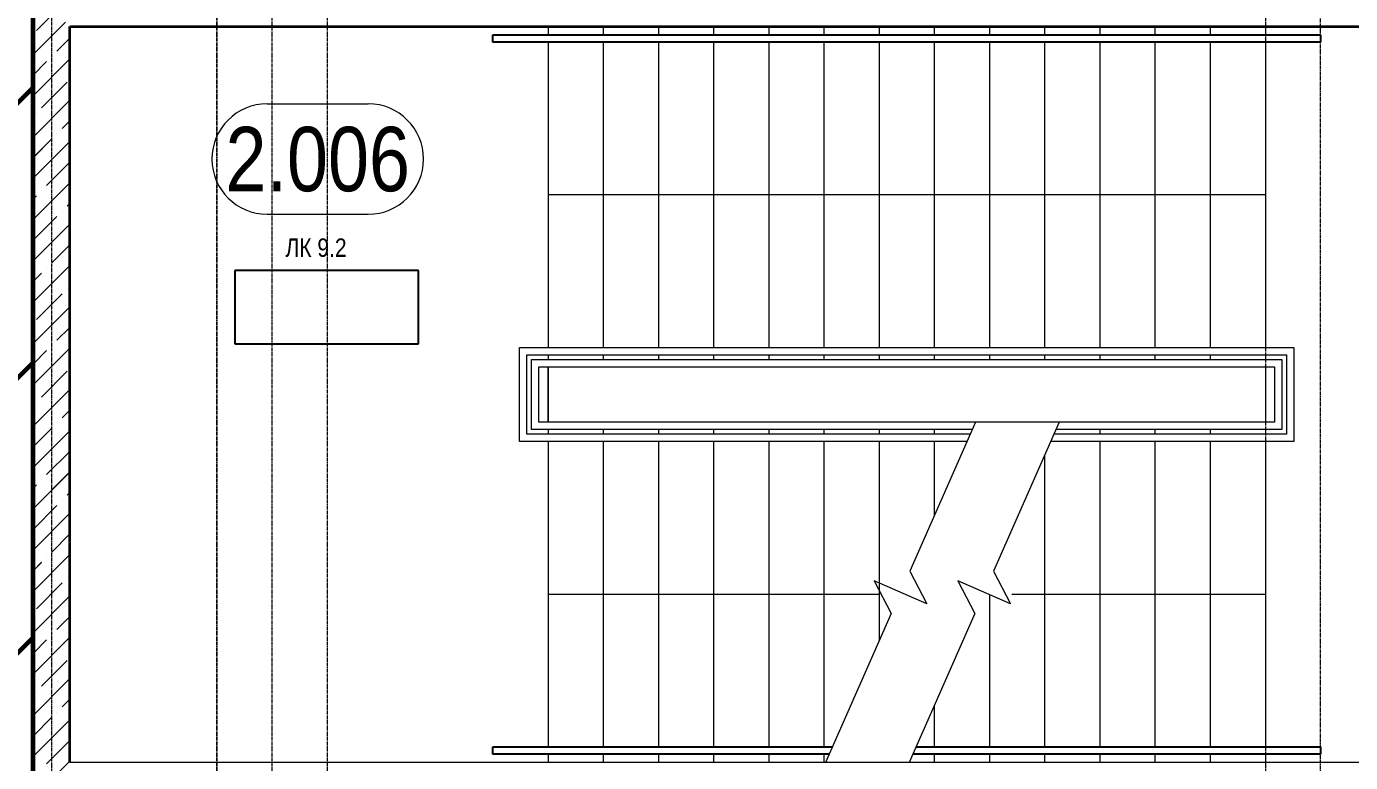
# Model space of a CAD drawing. Header units: millimetres. Extents: x 470010 to 1231400, y -134005 to 421770.
# Drawn here: x 684138 to 691337, y -64111 to -60111 of the extents above; entities that cross this region are included whole.
import ezdxf
from ezdxf.enums import TextEntityAlignment as Align

# ---------------------------------------------------------------- set-up
doc = ezdxf.new("R2010")
doc.units = ezdxf.units.MM
doc.linetypes.add('CENTER2', pattern=[28.575, 19.05, -3.175, 3.175, -3.175])
doc.layers.get('Defpoints').update_dxf_attribs({"color": 140})
for name, color, linetype, lineweight in [('0) шп потолок', 3, 'Continuous', 60), ('АР_Area', 5, 'Continuous', 5), ('АР_Стены ЖБ', 7, 'Continuous', 35), ('АР_Ф_ЛК', 7, 'Continuous', 5), ('АР_Штриховка', 8, 'Continuous', 0)]:
    doc.layers.add(name, color=color, linetype=linetype, lineweight=lineweight)
doc.layers.add('АР_Делит', color=120, linetype='Continuous', lineweight=0, plot=False)
doc.layers.add('РД_Оси_100', color=7, linetype='Continuous', lineweight=0, true_color=0x525252)
doc.styles.add('style1', font='ARIALN.TTF')

# ---------------------------------------------------------------- blocks, each defined once
blk = doc.blocks.new('СОШ_2200_АР_ОСИ_М100_28.05.24')
at = {"layer": 'РД_Оси_100', "color": 251, "linetype": 'CENTER2', "true_color": 0x636466}
for points in [[(11400, 139938.679), (11400, -6155)], [(12000.12, -6155), (12300, -5755), (12300, 139538.679), (12000, 139938.679)], [(12600, -6155), (12600, 139938.679)], [(13200, -6155), (12900, -5755), (12900, 139538.679), (13220.167, 139939.357)], [(17850, 139938.679), (18000, 139538.679), (18000, -6194.092)], [(18300, -6196.31), (18300, 139538.679), (18450, 139938.679)]]:
    blk.add_lwpolyline(points, dxfattribs=at)
blk = doc.blocks.new('MOK-МаркаПом_овал_ареал')
for p, q in [((-2.75, 3), (2.75, 3)), ((-2.75, -3), (2.75, -3))]:
    blk.add_line(p, q)
for centre, radius, start, end in [((-2.75, 0), 3, 90, 270), ((2.75, 0), 3, 270, 90), ((-3.75, 0), 3.5, 0, 0.00095)]:
    blk.add_arc(centre, radius, start, end)
at = {"color": 0, "style": 'style1'}
blk.add_attdef('АР-ПОМЕЩЕНИЕ:НОМЕР', text='', height=3.5, dxfattribs=at).set_placement((0, 0), align=Align.MIDDLE)
at = {"layer": 'Defpoints', "color": 2, "style": 'style1'}
blk.add_attdef('АР-ПОМЕЩЕНИЕ:НАИМЕНОВАНИЕ', text='', height=1, dxfattribs=at).set_placement((-0.094, -4.814), align=Align.MIDDLE)
blk = doc.blocks.new('A$C9108343f')
at = {"color": 18, "true_color": 0x000000}
for p, q in [((20955, 40170), (20955, 40210)), ((20955, 40210), (25455, 40210)), ((20955, 40170), (20955, 40210)), ((20955, 40210), (25455, 40210)), ((25455, 40210), (25455, 40170)), ((25455, 40210), (25455, 40170)), ((25155, 40170), (20955, 40170)), ((25155, 40170), (20955, 40170)), ((25455, 40170), (25155, 40170)), ((25455, 40170), (25155, 40170)), ((20551.3, 38929.5), (19551.3, 38929.5)), ((19551.3, 38929.5), (19551.3, 38529.5)), ((20551.3, 38529.5), (20551.3, 38929.5)), ((19551.3, 38529.5), (20551.3, 38529.5)), ((20955, 36300), (20955, 36340)), ((20955, 36340), (22801.2, 36340)), ((20955, 36300), (20955, 36340)), ((20955, 36340), (22801.2, 36340)), ((22783.6, 36300), (20955, 36300)), ((22783.6, 36300), (20955, 36300)), ((25455, 36300), (23238.4, 36300)), ((25455, 36300), (23238.4, 36300)), ((23256, 36340), (25455, 36340)), ((23256, 36340), (25455, 36340)), ((25455, 36340), (25455, 36300)), ((25455, 36340), (25455, 36300))]:
    blk.add_line(p, q, dxfattribs=at)
at = {"layer": '0) шп потолок'}
blk.add_lwpolyline([(18455, 32155), (18455, 40455)], dxfattribs=at)
at = {"layer": 'АР_Делит', "color": 18, "true_color": 0x000000}
for p, q in [((18655, 40255), (27155, 40255)), ((18655, 36255), (18655, 40255)), ((18655, 40255), (27155, 40255)), ((18655, 36255), (18655, 40255)), ((27155, 36255), (18655, 36255))]:
    blk.add_line(p, q, dxfattribs=at)
at = {"layer": 'АР_Стены ЖБ', "color": 18, "linetype": 'Continuous', "lineweight": 35, "true_color": 0x000000}
for p, q in [((18455, 40455), (18455, 36055)), ((18655, 36255), (18655, 40255)), ((18655, 40255), (27155, 40255))]:
    blk.add_line(p, q, dxfattribs=at)
at = {"layer": 'АР_Ф_ЛК', "color": 18, "true_color": 0x000000}
for p, q in [((21255, 40255), (21255, 40210)), ((21555, 40255), (21555, 40210)), ((21855, 40255), (21855, 40210)), ((22155, 40255), (22155, 40210)), ((22455, 40255), (22455, 40210)), ((22755, 40255), (22755, 40210)), ((23055, 40255), (23055, 40210)), ((23355, 40255), (23355, 40210)), ((23655, 40255), (23655, 40210)), ((23955, 40255), (23955, 40210)), ((24255, 40255), (24255, 40210)), ((24555, 40255), (24555, 40210)), ((24855, 40255), (24855, 40210)), ((25155, 40255), (25155, 40210)), ((21255, 40170), (21255, 38510)), ((21555, 40170), (21555, 38510)), ((21855, 40170), (21855, 38510)), ((22155, 40170), (22155, 38510)), ((22455, 40170), (22455, 38510)), ((22755, 40170), (22755, 38510)), ((23055, 40170), (23055, 38510)), ((23355, 40170), (23355, 38510)), ((23655, 40170), (23655, 38510)), ((23955, 40170), (23955, 38510)), ((24255, 40170), (24255, 38510)), ((24555, 40170), (24555, 38510)), ((24855, 40170), (24855, 38510)), ((25155, 40170), (25155, 38510)), ((24688.7, 39340), (21255, 39340)), ((25155, 39340), (24688.7, 39340)), ((21100, 38000), (21100, 38510)), ((21100, 38510), (25310, 38510)), ((21140, 38040), (21140, 38470)), ((21140, 38470), (25270, 38470)), ((21165, 38065), (21165, 38445)), ((21165, 38445), (25245, 38445)), ((21255, 38470), (21255, 38445)), ((21555, 38470), (21555, 38445)), ((21855, 38470), (21855, 38445)), ((22155, 38470), (22155, 38445)), ((22455, 38470), (22455, 38445)), ((22755, 38470), (22755, 38445)), ((23055, 38470), (23055, 38445)), ((23355, 38470), (23355, 38445)), ((23655, 38470), (23655, 38445)), ((23955, 38470), (23955, 38445)), ((24255, 38470), (24255, 38445)), ((24555, 38470), (24555, 38445)), ((24855, 38470), (24855, 38445)), ((25155, 38470), (25155, 38445)), ((25245, 38445), (25245, 38065)), ((25270, 38470), (25270, 38040)), ((25310, 38510), (25310, 38000)), ((21205, 38405), (25205, 38405)), ((21205, 38105), (21205, 38405)), ((21255, 38405), (25155, 38405)), ((21255, 38105), (21255, 38405)), ((21255, 38405), (21255, 38105)), ((25155, 38405), (25155, 38105)), ((25155, 38405), (25155, 38105)), ((25205, 38405), (25205, 38105)), ((25205, 38105), (21205, 38105)), ((25155, 38105), (21255, 38105)), ((23550.5, 38040), (21140, 38040)), ((23561.5, 38065), (21165, 38065)), ((21255, 38065), (21255, 38040)), ((21555, 38065), (21555, 38040)), ((21855, 38065), (21855, 38040)), ((22155, 38065), (22155, 38040)), ((22455, 38065), (22455, 38040)), ((22755, 38065), (22755, 38040)), ((23055, 38065), (23055, 38040)), ((23355, 38065), (23355, 38040)), ((25270, 38040), (24005.3, 38040)), ((25245, 38065), (24016.3, 38065)), ((24255, 38065), (24255, 38040)), ((24555, 38065), (24555, 38040)), ((24855, 38065), (24855, 38040)), ((25155, 38065), (25155, 38040)), ((23532.8, 38000), (21100, 38000)), ((21255, 38000), (21255, 36340)), ((21555, 38000), (21555, 36340)), ((21855, 38000), (21855, 36340)), ((22155, 38000), (22155, 36340)), ((22455, 38000), (22455, 36340)), ((22755, 38000), (22755, 36340)), ((23055, 38000), (23055, 36915.7)), ((23355, 38000), (23355, 37596.4)), ((25310, 38000), (23987.7, 38000)), ((24255, 38000), (24255, 36340)), ((24555, 38000), (24555, 36340)), ((24855, 38000), (24855, 36340)), ((25155, 38000), (25155, 36340)), ((23955, 37925.8), (23955, 36340)), ((21255, 37170), (21721.2, 37170)), ((21721.2, 37170), (23055, 37170)), ((23655, 37167.3), (23655, 36340)), ((23776.5, 37170), (24242.7, 37170)), ((24242.7, 37170), (25155, 37170)), ((23355, 36564.5), (23355, 36340)), ((21255, 36300), (21255, 36255)), ((21555, 36300), (21555, 36255)), ((21855, 36300), (21855, 36255)), ((22155, 36300), (22155, 36255)), ((22455, 36300), (22455, 36255)), ((22755, 36300), (22755, 36255)), ((23355, 36300), (23355, 36255)), ((23655, 36300), (23655, 36255)), ((23955, 36300), (23955, 36255)), ((24255, 36300), (24255, 36255)), ((24555, 36300), (24555, 36255)), ((24855, 36300), (24855, 36255)), ((25155, 36300), (25155, 36255))]:
    blk.add_line(p, q, dxfattribs=at)
at = {"layer": 'АР_Ф_ЛК', "color": 18, "lineweight": 0, "true_color": 0x000000}
for p, q in [((23579.1, 38105), (23221.8, 37294.4)), ((24033.9, 38105), (23676.7, 37294.4)), ((23221.8, 37294.4), (23314.4, 37117)), ((23676.7, 37294.4), (23769.2, 37117)), ((23314.4, 37117), (23028.5, 37243)), ((23028.5, 37243), (23121, 37065.6)), ((23769.2, 37117), (23483.3, 37243)), ((23483.3, 37243), (23575.8, 37065.6)), ((23121, 37065.6), (22763.7, 36255)), ((23575.8, 37065.6), (23218.5, 36255))]:
    blk.add_line(p, q, dxfattribs=at)
at = {"layer": 'АР_Штриховка', "color": 18, "linetype": 'Continuous', "lineweight": 5, "true_color": 0x000000}
for p, q in [((18472.7, 40233.4), (18574.6, 40335.3)), ((18455, 40103.4), (18630.8, 40279.2)), ((18584.9, 40121.1), (18655, 40191.1)), ((18455, 39878.9), (18655, 40078.9)), ((18455, 39991.1), (18528.8, 40065)), ((18556.9, 40093.1), (18556.9, 40093.1)), ((18500.8, 39812.4), (18641.1, 39952.8)), ((18455, 39654.4), (18655, 39854.4)), ((18472.7, 39784.4), (18472.7, 39784.4)), ((18613, 39700.2), (18655, 39742.1)), ((18584.9, 39672.1), (18584.9, 39672.1)), ((18455, 39542.1), (18556.9, 39644.1)), ((18455, 39429.9), (18655, 39629.9)), ((18528.8, 39391.5), (18655, 39517.6)), ((18455, 39205.4), (18655, 39405.4)), ((18455, 39317.6), (18472.7, 39335.4)), ((18500.8, 39363.4), (18500.8, 39363.4)), ((18613, 39251.2), (18613, 39251.2)), ((18641.1, 39279.2), (18655, 39293.1)), ((18455, 39093.1), (18584.9, 39223.1)), ((18455, 38980.9), (18655, 39180.9)), ((18556.9, 38970.5), (18655, 39068.6)), ((18455, 38756.4), (18655, 38956.4)), ((18455, 38868.6), (18500.8, 38914.4)), ((18528.8, 38942.5), (18528.8, 38942.5)), ((18641.1, 38830.2), (18641.1, 38830.2)), ((18455, 38531.9), (18655, 38731.9)), ((18472.7, 38661.8), (18613, 38802.2)), ((18584.9, 38549.6), (18655, 38619.6)), ((18556.9, 38521.5), (18556.9, 38521.5)), ((18455, 38307.3), (18655, 38507.3)), ((18455, 38419.6), (18528.8, 38493.5)), ((18500.8, 38240.9), (18641.1, 38381.2)), ((18455, 38082.8), (18655, 38282.8)), ((18472.7, 38212.8), (18472.7, 38212.8)), ((18613, 38128.6), (18655, 38170.6)), ((18584.9, 38100.6), (18584.9, 38100.6)), ((18455, 37970.6), (18556.9, 38072.5)), ((18455, 37858.3), (18655, 38058.3)), ((18528.8, 37819.9), (18655, 37946.1)), ((18455, 37633.8), (18655, 37833.8)), ((18455, 37746.1), (18472.7, 37763.8)), ((18500.8, 37791.9), (18500.8, 37791.9)), ((18455, 37521.6), (18584.9, 37651.6)), ((18613, 37679.6), (18613, 37679.6)), ((18641.1, 37707.7), (18655, 37721.6)), ((18455, 37409.3), (18655, 37609.3)), ((18556.9, 37399), (18655, 37497.1)), ((18455, 37184.8), (18655, 37384.8)), ((18528.8, 37370.9), (18528.8, 37370.9)), ((18455, 37297.1), (18500.8, 37342.9)), ((18472.7, 37090.3), (18613, 37230.6)), ((18641.1, 37258.7), (18641.1, 37258.7)), ((18455, 36960.3), (18655, 37160.3)), ((18584.9, 36978), (18655, 37048.1)), ((18455, 36735.8), (18655, 36935.8)), ((18556.9, 36950), (18556.9, 36950)), ((18455, 36848.1), (18528.8, 36921.9)), ((18500.8, 36669.3), (18641.1, 36809.7)), ((18455, 36511.3), (18655, 36711.3)), ((18472.7, 36641.3), (18472.7, 36641.3)), ((18613, 36557.1), (18655, 36599)), ((18455, 36399), (18556.9, 36501)), ((18584.9, 36529), (18584.9, 36529)), ((18455, 36286.8), (18655, 36486.8)), ((18528.8, 36248.4), (18655, 36374.5)), ((18455, 36062.3), (18655, 36262.3))]:
    blk.add_line(p, q, dxfattribs=at)
at = {"layer": 'АР_Area', "color": 18, "linetype": 'Continuous', "lineweight": 15, "true_color": 0x000000, "xscale": 100, "yscale": 100, "zscale": 100}
blk.add_blockref('MOK-МаркаПом_овал_ареал', (20002.7, 39534.6), dxfattribs=at).add_auto_attribs({'АР-ПОМЕЩЕНИЕ:НОМЕР': '2.006', 'АР-ПОМЕЩЕНИЕ:НАИМЕНОВАНИЕ': 'ЛК 9.2'})
at = {"layer": 'РД_Оси_100'}
blk.add_blockref('СОШ_2200_АР_ОСИ_М100_28.05.24', (7155, 6755), dxfattribs=at)
at = {"layer": 'Defpoints', "color": 18, "true_color": 0x000000, "style": 'style1'}
for p in [(143949.3, 316089.1), (143975, 281639.5), (143890.4, 273244.7), (143840, 264276.8), (143967.8, 254892.4), (12252, 104178.1), (12382.6, 96023.1)]:
    blk.add_attdef('АР-ПОМЕЩЕНИЕ:НАИМЕНОВАНИЕ', text='', height=100, dxfattribs=at).set_placement(p, align=Align.MIDDLE)
at = {"layer": 'Defpoints', "color": 18, "true_color": 0x000000, "style": 'style1', "flags": 8}
for p in [(143951.3, 279099.1), (143848.3, 269251.1), (143875.3, 260094.2), (144049.7, 250824.7), (163419.3, 238153.4), (155897.5, 237966), (183037.2, 237966), (143342.9, 237876.2)]:
    blk.add_attdef('АР-ПОМЕЩЕНИЕ:НАИМЕНОВАНИЕ', text='', height=100, dxfattribs=at).set_placement(p, align=Align.MIDDLE)

msp = doc.modelspace()

# ---------------------------------------------------------------- hatches: boundary and pattern name
at = {"layer": '0) шп потолок'}
h = msp.add_hatch(dxfattribs=at)
h.set_pattern_fill('ANSI31', color=3, scale=333)
h.paths.add_polyline_path([(700363.966, -68211.242), (700363.966, -67611.242), (699673.57, -67611.242), (699673.57, -67311.242), (695193.57, -67311.242), (695193.57, -68210.434), (694903.511, -68210.544), (693273.563, -68211.166), (693073.563, -68211.242), (692873.57, -68211.242), (691173.57, -68211.242), (684173.57, -68211.242), (684173.57, -68011.242), (684173.57, -65811.242), (684173.57, -65611.242), (684173.57, -64311.242), (684173.57, -59911.242), (684823.57, -59911.242), (684823.57, -59691.242), (685063.57, -59691.242), (685063.57, -57531.242), (684493.57, -57531.242), (684493.57, -54921.242), (681503.566, -54921.242), (681503.566, -57531.242), (680783.57, -57531.242), (680783.57, -58211.242), (680783.57, -58511.242), (680783.57, -61411.242), (680783.57, -61911.242), (680783.57, -62811.242), (680783.57, -66801.242), (680773.57, -67021.242), (679573.57, -67021.242), (672993.57, -67021.242), (672993.57, -67611.257), (672973.57, -67597.767), (672973.57, -70161.242), (672993.57, -70161.242), (672993.57, -70351.242), (673213.57, -70351.242), (673213.57, -70701.242), (679573.57, -70701.242), (679573.57, -70421.242), (680773.57, -70421.242), (680774.132, -70421.242), (680774.132, -70734.234), (680773.57, -70734.796), (680773.57, -72201.242), (682173.57, -72201.242), (684173.57, -72201.242), (684173.57, -72168.693), (698794.179, -72168.693), (698794.179, -71911.242), (699673.57, -71911.242), (699673.57, -71911.242), (700363.966, -71911.242)])
h.paths.add_polyline_path([(684404.826, -59899.073), (684791.115, -59899.073), (684791.115, -59598.459), (684404.826, -59598.459)], flags=24)

# ---------------------------------------------------------------- linework, layer by layer
at = {"color": 18, "true_color": 0x000000}
for p, q in [((686673.57, -60196.242), (686673.57, -60156.242)), ((686673.57, -60156.242), (691173.57, -60156.242)), ((686673.57, -60196.242), (686673.57, -60156.242)), ((686673.57, -60156.242), (691173.57, -60156.242)), ((691173.57, -60156.242), (691173.57, -60196.242)), ((691173.57, -60156.242), (691173.57, -60196.242)), ((690873.57, -60196.242), (686673.57, -60196.242)), ((690873.57, -60196.242), (686673.57, -60196.242)), ((691173.57, -60196.242), (690873.57, -60196.242)), ((691173.57, -60196.242), (690873.57, -60196.242)), ((686269.889, -61436.702), (685269.889, -61436.702)), ((685269.889, -61436.702), (685269.889, -61836.702)), ((686269.889, -61836.702), (686269.889, -61436.702)), ((685269.889, -61836.702), (686269.889, -61836.702)), ((686673.57, -64066.242), (686673.57, -64026.242)), ((686673.57, -64026.242), (688519.818, -64026.242)), ((686673.57, -64066.242), (686673.57, -64026.242)), ((686673.57, -64026.242), (688519.818, -64026.242)), ((688502.188, -64066.242), (686673.57, -64066.242)), ((688502.188, -64066.242), (686673.57, -64066.242)), ((691173.57, -64066.242), (688956.995, -64066.242)), ((691173.57, -64066.242), (688956.995, -64066.242)), ((688974.625, -64026.242), (691173.57, -64026.242)), ((688974.625, -64026.242), (691173.57, -64026.242)), ((691173.57, -64026.242), (691173.57, -64066.242)), ((691173.57, -64026.242), (691173.57, -64066.242))]:
    msp.add_line(p, q, dxfattribs=at)
at = {"layer": '0) шп потолок'}
msp.add_lwpolyline([(684173.57, -68211.242), (684173.57, -59911.242)], dxfattribs=at)
at = {"layer": 'АР_Делит', "color": 18, "true_color": 0x000000}
for p, q in [((684373.57, -60111.242), (692873.57, -60111.242)), ((684373.57, -64111.242), (684373.57, -60111.242)), ((684373.57, -60111.242), (692873.57, -60111.242)), ((684373.57, -64111.242), (684373.57, -60111.242)), ((692873.57, -64111.242), (684373.57, -64111.242)), ((692873.57, -64111.242), (684373.57, -64111.242))]:
    msp.add_line(p, q, dxfattribs=at)
at = {"layer": 'АР_Стены ЖБ', "color": 18, "linetype": 'Continuous', "lineweight": 35, "true_color": 0x000000}
for p, q in [((684173.57, -59911.242), (684173.57, -64311.242)), ((684373.57, -64111.242), (684373.57, -60111.242)), ((684373.57, -60111.242), (692873.57, -60111.242))]:
    msp.add_line(p, q, dxfattribs=at)
at = {"layer": 'АР_Ф_ЛК', "color": 18, "true_color": 0x000000}
for p, q in [((686973.57, -60111.242), (686973.57, -60156.242)), ((687273.57, -60111.242), (687273.57, -60156.242)), ((687573.57, -60111.242), (687573.57, -60156.242)), ((687873.57, -60111.242), (687873.57, -60156.242)), ((688173.57, -60111.242), (688173.57, -60156.242)), ((688473.57, -60111.242), (688473.57, -60156.242)), ((688773.57, -60111.242), (688773.57, -60156.242)), ((689073.57, -60111.242), (689073.57, -60156.242)), ((689373.57, -60111.242), (689373.57, -60156.242)), ((689673.57, -60111.242), (689673.57, -60156.242)), ((689973.57, -60111.242), (689973.57, -60156.242)), ((690273.57, -60111.242), (690273.57, -60156.242)), ((690573.57, -60111.242), (690573.57, -60156.242)), ((690873.57, -60111.242), (690873.57, -60156.242)), ((686973.57, -60196.242), (686973.57, -61856.242)), ((687273.57, -60196.242), (687273.57, -61856.242)), ((687573.57, -60196.242), (687573.57, -61856.242)), ((687873.57, -60196.242), (687873.57, -61856.242)), ((688173.57, -60196.242), (688173.57, -61856.242)), ((688473.57, -60196.242), (688473.57, -61856.242)), ((688773.57, -60196.242), (688773.57, -61856.242)), ((689073.57, -60196.242), (689073.57, -61856.242)), ((689373.57, -60196.242), (689373.57, -61856.242)), ((689673.57, -60196.242), (689673.57, -61856.242)), ((689973.57, -60196.242), (689973.57, -61856.242)), ((690273.57, -60196.242), (690273.57, -61856.242)), ((690573.57, -60196.242), (690573.57, -61856.242)), ((690873.57, -60196.242), (690873.57, -61856.242)), ((690407.321, -61026.242), (686973.57, -61026.242)), ((690873.57, -61026.242), (690407.321, -61026.242)), ((686818.57, -62366.242), (686818.57, -61856.242)), ((686818.57, -61856.242), (691028.57, -61856.242)), ((686858.57, -62326.242), (686858.57, -61896.242)), ((686858.57, -61896.242), (690988.57, -61896.242)), ((686973.57, -61896.242), (686973.57, -61921.242)), ((687273.57, -61896.242), (687273.57, -61921.242)), ((687573.57, -61896.242), (687573.57, -61921.242)), ((687873.57, -61896.242), (687873.57, -61921.242)), ((688173.57, -61896.242), (688173.57, -61921.242)), ((688473.57, -61896.242), (688473.57, -61921.242)), ((688773.57, -61896.242), (688773.57, -61921.242)), ((689073.57, -61896.242), (689073.57, -61921.242)), ((689373.57, -61896.242), (689373.57, -61921.242)), ((689673.57, -61896.242), (689673.57, -61921.242)), ((689973.57, -61896.242), (689973.57, -61921.242)), ((690273.57, -61896.242), (690273.57, -61921.242)), ((690573.57, -61896.242), (690573.57, -61921.242)), ((690873.57, -61896.242), (690873.57, -61921.242)), ((690988.57, -61896.242), (690988.57, -62326.242)), ((691028.57, -61856.242), (691028.57, -62366.242)), ((686883.57, -62301.242), (686883.57, -61921.242)), ((686883.57, -61921.242), (690963.57, -61921.242)), ((686923.57, -61961.242), (690923.57, -61961.242)), ((686923.57, -62261.242), (686923.57, -61961.242)), ((686973.57, -61961.242), (690873.57, -61961.242)), ((686973.57, -62261.242), (686973.57, -61961.242)), ((686973.57, -61961.242), (686973.57, -62261.242)), ((690873.57, -61961.242), (690873.57, -62261.242)), ((690873.57, -61961.242), (690873.57, -62261.242)), ((690923.57, -61961.242), (690923.57, -62261.242)), ((690963.57, -61921.242), (690963.57, -62301.242)), ((690923.57, -62261.242), (686923.57, -62261.242)), ((690873.57, -62261.242), (686973.57, -62261.242)), ((689269.089, -62326.242), (686858.57, -62326.242)), ((689280.107, -62301.242), (686883.57, -62301.242)), ((686973.57, -62301.242), (686973.57, -62326.242)), ((687273.57, -62301.242), (687273.57, -62326.242)), ((687573.57, -62301.242), (687573.57, -62326.242)), ((687873.57, -62301.242), (687873.57, -62326.242)), ((688173.57, -62301.242), (688173.57, -62326.242)), ((688473.57, -62301.242), (688473.57, -62326.242)), ((688773.57, -62301.242), (688773.57, -62326.242)), ((689073.57, -62301.242), (689073.57, -62326.242)), ((690988.57, -62326.242), (689723.896, -62326.242)), ((690963.57, -62301.242), (689734.914, -62301.242)), ((689973.57, -62301.242), (689973.57, -62326.242)), ((690273.57, -62301.242), (690273.57, -62326.242)), ((690573.57, -62301.242), (690573.57, -62326.242)), ((690873.57, -62301.242), (690873.57, -62326.242)), ((689251.459, -62366.242), (686818.57, -62366.242)), ((686973.57, -62366.242), (686973.57, -64026.242)), ((687273.57, -62366.242), (687273.57, -64026.242)), ((687573.57, -62366.242), (687573.57, -64026.242)), ((687873.57, -62366.242), (687873.57, -64026.242)), ((688173.57, -62366.242), (688173.57, -64026.242)), ((688473.57, -62366.242), (688473.57, -64026.242)), ((688773.57, -62366.242), (688773.57, -63450.511)), ((689073.57, -62366.242), (689073.57, -62769.849)), ((691028.57, -62366.242), (689706.266, -62366.242)), ((689973.57, -62366.242), (689973.57, -64026.242)), ((690273.57, -62366.242), (690273.57, -64026.242)), ((690573.57, -62366.242), (690573.57, -64026.242)), ((690873.57, -62366.242), (690873.57, -64026.242)), ((689673.57, -62440.425), (689673.57, -64026.242)), ((686973.57, -63196.242), (687439.819, -63196.242)), ((687439.819, -63196.242), (688773.57, -63196.242)), ((689373.57, -63198.899), (689373.57, -64026.242)), ((689495.091, -63196.242), (689961.339, -63196.242)), ((689961.339, -63196.242), (690873.57, -63196.242)), ((689073.57, -63801.749), (689073.57, -64026.242)), ((686973.57, -64066.242), (686973.57, -64111.242)), ((687273.57, -64066.242), (687273.57, -64111.242)), ((687573.57, -64066.242), (687573.57, -64111.242)), ((687873.57, -64066.242), (687873.57, -64111.242)), ((688173.57, -64066.242), (688173.57, -64111.242)), ((688473.57, -64066.242), (688473.57, -64111.242)), ((689073.57, -64066.242), (689073.57, -64111.242)), ((689373.57, -64066.242), (689373.57, -64111.242)), ((689673.57, -64066.242), (689673.57, -64111.242)), ((689973.57, -64066.242), (689973.57, -64111.242)), ((690273.57, -64066.242), (690273.57, -64111.242)), ((690573.57, -64066.242), (690573.57, -64111.242)), ((690873.57, -64066.242), (690873.57, -64111.242))]:
    msp.add_line(p, q, dxfattribs=at)
at = {"layer": 'АР_Ф_ЛК', "color": 18, "lineweight": 0, "true_color": 0x000000}
for p, q in [((689297.737, -62261.242), (688940.46, -63071.859)), ((689752.544, -62261.242), (689395.267, -63071.859)), ((689033.024, -63249.26), (688747.067, -63123.225)), ((688747.067, -63123.225), (688839.632, -63300.625)), ((688940.46, -63071.859), (689033.024, -63249.26)), ((689487.831, -63249.26), (689201.874, -63123.225)), ((689201.874, -63123.225), (689294.439, -63300.625)), ((689395.267, -63071.859), (689487.831, -63249.26)), ((688839.632, -63300.625), (688482.355, -64111.242)), ((689294.439, -63300.625), (688937.161, -64111.242))]:
    msp.add_line(p, q, dxfattribs=at)
at = {"layer": 'АР_Штриховка', "color": 18, "linetype": 'Continuous', "lineweight": 5, "true_color": 0x000000}
for p, q in [((684191.303, -60132.858), (684293.244, -60030.917)), ((684173.57, -60262.844), (684349.371, -60087.043)), ((684303.556, -60245.111), (684373.57, -60175.098)), ((684173.57, -60487.351), (684373.57, -60287.351)), ((684173.57, -60375.098), (684247.43, -60301.238)), ((684219.366, -60553.808), (684359.683, -60413.491)), ((684173.57, -60711.857), (684373.57, -60511.857)), ((684331.619, -60666.061), (684373.57, -60624.11)), ((684173.57, -60824.11), (684275.493, -60722.188)), ((684173.57, -60936.364), (684373.57, -60736.364)), ((684247.43, -60974.757), (684373.57, -60848.617)), ((684173.57, -61160.87), (684373.57, -60960.87)), ((684173.57, -61048.617), (684191.303, -61030.884)), ((684359.683, -61087.01), (684373.57, -61073.123)), ((684173.57, -61273.123), (684303.556, -61143.137)), ((684173.57, -61385.376), (684373.57, -61185.376)), ((684275.493, -61395.707), (684373.57, -61297.63)), ((684173.57, -61609.883), (684373.57, -61409.883)), ((684173.57, -61497.63), (684219.366, -61451.833)), ((684191.303, -61704.403), (684331.619, -61564.087)), ((684173.57, -61834.389), (684373.57, -61634.389)), ((684303.556, -61816.656), (684373.57, -61746.642)), ((684173.57, -62058.896), (684373.57, -61858.896)), ((684173.57, -61946.642), (684247.43, -61872.783)), ((684219.366, -62125.353), (684359.683, -61985.036)), ((684173.57, -62283.402), (684373.57, -62083.402)), ((684331.619, -62237.606), (684373.57, -62195.655)), ((684173.57, -62395.655), (684275.493, -62293.732)), ((684173.57, -62507.908), (684373.57, -62307.908)), ((684247.43, -62546.302), (684373.57, -62420.162)), ((684173.57, -62732.415), (684373.57, -62532.415)), ((684173.57, -62620.162), (684191.303, -62602.429)), ((684359.683, -62658.555), (684373.57, -62644.668)), ((684173.57, -62844.668), (684303.556, -62714.682)), ((684173.57, -62956.921), (684373.57, -62756.921)), ((684275.493, -62967.252), (684373.57, -62869.175)), ((684173.57, -63181.428), (684373.57, -62981.428)), ((684173.57, -63069.175), (684219.366, -63023.378)), ((684173.57, -63405.934), (684373.57, -63205.934)), ((684191.303, -63275.948), (684331.619, -63135.631)), ((684303.556, -63388.201), (684373.57, -63318.187)), ((684173.57, -63630.44), (684373.57, -63430.44)), ((684173.57, -63518.187), (684247.43, -63444.328)), ((684219.366, -63696.897), (684359.683, -63556.581)), ((684173.57, -63854.947), (684373.57, -63654.947)), ((684331.619, -63809.151), (684373.57, -63767.2)), ((684173.57, -63967.2), (684275.493, -63865.277)), ((684173.57, -64079.453), (684373.57, -63879.453)), ((684247.43, -64117.847), (684373.57, -63991.707)), ((684173.57, -64303.96), (684373.57, -64103.96))]:
    msp.add_line(p, q, dxfattribs=at)

# ---------------------------------------------------------------- block references
msp.add_blockref('A$C9108343f', (665718.612, -100366.242))
at = {"layer": 'АР_Area', "color": 18, "linetype": 'Continuous', "lineweight": 15, "true_color": 0x000000, "xscale": 100, "yscale": 100, "zscale": 100}
msp.add_blockref('MOK-МаркаПом_овал_ареал', (685721.302, -60831.621), dxfattribs=at).add_auto_attribs({'АР-ПОМЕЩЕНИЕ:НОМЕР': '2.006', 'АР-ПОМЕЩЕНИЕ:НАИМЕНОВАНИЕ': 'ЛК 9.2'})
at = {"layer": 'РД_Оси_100'}
msp.add_blockref('СОШ_2200_АР_ОСИ_М100_28.05.24', (672873.57, -93611.242), dxfattribs=at)

doc.saveas('drawing.dxf')
